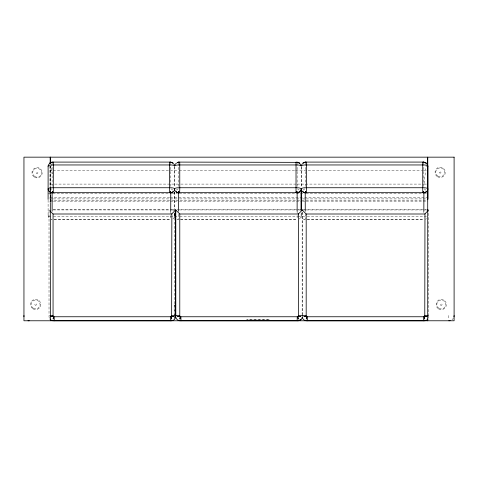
<?xml version="1.0" encoding="UTF-8"?>
<svg xmlns="http://www.w3.org/2000/svg" width="478" height="478" viewBox="0 0 478 478"><rect width="100%" height="100%" fill="white"/><g stroke="black" fill="none" stroke-linecap="round" stroke-linejoin="round"><path stroke-width="0.36" stroke-dasharray="2.39 1.79" d="M50.333 202.248L50.333 193.375M50.333 192.837L50.333 188.941M50.333 188.38L50.333 166.027M174.368 317.995L174.368 315.809M174.368 315.08L174.368 304.85M50.286 193.817L50.196 201.142L52.658 201.142M50.321 190.901L50.333 189.449M50.411 201.668L50.447 198.914M49.019 315.516L49.037 316.95A4.666 4.666 0 0 0 49.491 318.312M48.099 215.225L48.29 217.239L49.413 218.709M174.5 215.225L174.972 217.807M301.218 215.225C300.716 217.568 302.897 219.784 305.263 219.324M174.5 193.644L174.697 192.724M424.052 183.48L426.173 165.932M428.342 210.428L428.862 209.956M49.963 190.077L51.941 188.762M176.37 190.077L178.342 188.762M303.088 190.077L305.06 188.762M172.899 219.02L174.572 217.239L174.769 212.728M299.306 219.02L300.979 217.239L301.17 212.728M426.573 218.709L425.414 219.229M176.98 219.229L178.545 219.277L178.545 214.162M304.367 219.324L305.263 219.277L305.263 214.162M428.342 315.534L428.814 315.516L428.814 209.956M51.941 219.312L51.242 219.324L52.138 219.324M269.257 319.633L246.72 319.453L269.305 319.633M50.202 166.093L50.202 170.562L52.443 170.562M53.189 170.562L178.527 170.562M179.274 170.562L294.914 170.562M295.655 170.562L421.739 170.562M422.486 170.562L426.962 170.562M50.214 184.096L53.942 184.096M54.689 184.096L180.027 184.096M180.774 184.096L296.408 184.096M297.155 184.096L423.233 184.096M423.98 184.096L427.708 184.096M48.099 193.644L51.463 193.644M52.885 193.644L171.052 193.644M171.793 193.644L177.195 193.644M179.286 193.644L303.918 193.644M306.01 193.644L424.177 193.644M424.918 193.644L426.406 193.644M50.22 197.725L169.582 197.725M170.329 197.725L303.871 197.725M304.617 197.725L426.962 197.725M52.682 198.914L50.22 198.914L50.22 191.983M53.428 198.914L178.688 198.914M179.429 198.914L301.708 198.914M302.454 198.914L305.436 198.914M306.183 198.914L427.708 198.914M50.202 200.575L171.064 200.575M171.811 200.575L305.352 200.575M306.099 200.575L427.708 200.575M53.399 201.142L178.67 201.142M179.411 201.142L301.696 201.142M302.443 201.142L305.424 201.142M306.171 201.142L427.708 201.142M53.064 209.639L169.457 209.639M170.204 209.639L172.439 209.639M176.914 209.639L299.276 209.639M303.751 209.639L426.107 209.639M53.321 209.938L172.994 209.956M179.358 209.938L299.431 209.938M302.144 209.956L427.463 209.956M50.793 216.42L48.099 216.42L48.099 200.174M53.375 216.42L178.545 216.42M179.782 216.42L297.447 216.42M298.194 216.42L305.263 216.42M307.24 216.42L423.424 216.42M424.165 216.42L426.4 216.42M54.116 219.277L170.927 219.312M180.523 219.277L297.328 219.312M307.24 219.277L423.849 219.277M54.116 219.324L170.879 219.324M177.643 219.324L178.545 219.324M180.523 219.324L297.286 219.324M307.24 219.324L423.263 219.324M424.052 188.762L426.573 190.668M297.328 188.762L299.306 190.077M170.927 188.762L172.899 190.077M49.019 209.956L49.491 210.428M174.297 192.007L174.769 193.644M51.044 163.811L52.138 174.147M428.814 315.516L428.796 316.95A4.666 4.666 0 0 1 428.342 318.312M49.897 166.027L49.993 188.201M49.993 188.941L50.005 191.899M50.011 192.64L50.053 202.248M174.351 213.672L174.368 316.609M50.202 170.562L50.214 186.964M50.214 187.681L50.22 191.266M448.824 315.498L448.824 319.459M423.849 163.112L423.849 187.227M423.849 211.24L423.849 212.704M305.263 163.112L305.263 187.227M302.407 212.19L302.407 314.775M302.144 212.19L302.144 314.775M301.218 166.87L301.218 186.994M301.218 212.728L301.218 216.42M301.176 166.87L301.17 186.994M297.131 163.112L297.131 187.227M297.131 211.24L297.131 219.277M178.545 163.112L178.545 187.227M174.811 166.87L174.769 186.994M174.769 192.054L174.769 209.071M174.5 166.32L174.5 186.994M174.5 192.054L174.5 209.274M174.5 212.728L174.5 216.42M174.368 304.982L174.368 305.591M174.368 317.32L174.368 319.459M170.724 163.112L170.724 187.227M170.724 211.24L170.724 219.277M52.138 163.112L52.138 187.227M50.333 165.956L50.333 202.027M49.019 210.702L49.019 314.775M453.365 318.157A5.33 5.33 0 0 1 452.009 319.68M439.019 308.37A4.445 4.445 0 0 0 445.687 304.522A4.445 4.445 0 0 0 439.019 300.668A4.445 4.445 0 0 0 439.019 308.37M440.686 305.078A0.783 0.783 0 0 0 442.001 304.725A0.783 0.783 0 0 0 441.039 303.763A0.783 0.783 0 0 0 440.686 305.078M438.661 308.997A5.168 5.168 0 0 0 446.41 304.522A5.168 5.168 0 0 0 438.661 300.047A5.168 5.168 0 0 0 438.661 308.997M437.944 176.197A4.445 4.445 0 0 0 444.612 172.343A4.445 4.445 0 0 0 437.944 168.495A4.445 4.445 0 0 0 437.944 176.197M439.611 172.899A0.783 0.783 0 0 0 440.925 172.546A0.783 0.783 0 0 0 439.963 171.584A0.783 0.783 0 0 0 439.611 172.899M437.585 176.818A5.168 5.168 0 0 0 445.335 172.343A5.168 5.168 0 0 0 437.585 167.874A5.168 5.168 0 0 0 437.585 176.818M34.87 176.597A4.445 4.445 0 0 0 41.538 172.743A4.445 4.445 0 0 0 34.87 168.895A4.445 4.445 0 0 0 34.87 176.597M36.537 173.299A0.783 0.783 0 0 0 37.852 172.946A0.783 0.783 0 0 0 36.89 171.984A0.783 0.783 0 0 0 36.537 173.299M34.512 177.219A5.168 5.168 0 0 0 42.261 172.743A5.168 5.168 0 0 0 34.512 168.274A5.168 5.168 0 0 0 34.512 177.219M33.43 308.292A4.445 4.445 0 0 0 40.098 304.438A4.445 4.445 0 0 0 33.43 300.59A4.445 4.445 0 0 0 33.43 308.292M35.097 304.994A0.783 0.783 0 0 0 36.412 304.641A0.783 0.783 0 0 0 35.45 303.679A0.783 0.783 0 0 0 35.097 304.994M33.072 308.913A5.168 5.168 0 0 0 40.821 304.438A5.168 5.168 0 0 0 33.072 299.963A5.168 5.168 0 0 0 33.072 308.913"/><path stroke-width="0.72" d="M427.708 319.286L427.708 320.774L427.708 157.16L427.738 198.914M49.867 318.928A4.666 4.666 0 0 0 52.861 320.774L170.413 320.792L170.538 316.753C171.781 316.167 171.19 318.683 171.327 316.944A0.813 0.813 0 0 0 171.841 316.43C173.562 316.209 171.13 316.896 171.644 315.647L171.847 213.797M175.737 209.956L175.755 316.95A4.666 4.666 0 0 0 179.579 320.774L297.131 320.792L297.262 316.753C298.487 316.245 297.914 318.653 298.045 316.944A0.813 0.813 0 0 0 298.559 316.43C300.28 316.209 297.848 316.896 298.362 315.647L298.565 213.797M302.144 316.753L302.162 316.95A4.666 4.666 0 0 0 305.986 320.774L423.538 320.792L423.663 316.753C424.924 316.251 424.261 318.665 424.452 316.944A0.813 0.813 0 0 0 424.966 316.43L425.689 316.43M23.948 315.498L23.948 316.735M49.867 210.81L53.058 214.001L53.058 315.647C53.644 316.89 51.128 316.293 52.867 316.43A0.813 0.813 0 0 0 53.381 316.944C53.566 318.671 52.903 316.251 54.163 316.753L170.538 316.753M175.928 210.147L179.782 214.001L179.782 315.647C180.284 316.872 177.876 316.299 179.585 316.43A0.813 0.813 0 0 0 180.098 316.944C180.32 318.665 179.632 316.239 180.881 316.753L297.262 316.753M302.144 209.956L306.183 214.001L306.183 315.647C306.691 316.872 304.283 316.299 305.992 316.43A0.813 0.813 0 0 0 306.506 316.944C306.691 318.671 306.028 316.251 307.288 316.753L423.663 316.753M48.099 199.434L48.117 166.129A4.666 4.505 -7.1 0 1 51.242 162.574M52.61 192.676L51.917 192.783L53.243 192.682L53.273 192.264L53.375 164.767L53.273 162.048L51.923 162.203L52.425 162.048M178.545 211.24L178.318 192.783L179.65 192.682L179.776 188.655L179.752 163.07L179.68 162.048L179.017 162.09M304.349 192.58L306.368 192.682L306.44 191.302L306.47 163.07L306.398 162.048L305.466 162.078M170.252 192.676C170.61 191.989 170.078 192.754 170.921 192.748M179.65 192.682L296.025 192.682C297.286 192.825 296.378 192.084 297.035 192.646M306.368 192.682L422.743 192.682C423.992 192.144 423.161 192.975 424.763 192.58M53.243 162.096L170.628 162.09M179.65 162.096L298.039 162.353M306.368 162.096L423.645 162.078M169.618 162.096L169.535 190.704L169.618 192.682L170.377 192.61M422.743 162.096L422.743 192.682M170.724 211.24L170.76 192.831L170.341 192.682M297.131 211.24L297.131 192.969L298.045 192.58M427.894 199.434L427.876 165.95A4.666 1.207 0 0 0 424.052 164.958L305.06 164.958A4.666 1.207 0 0 0 301.242 165.95L301.218 166.003M423.849 211.24L423.884 192.831L423.377 192.676M305.484 162.144L305.346 162.15M52.102 192.831L52.138 211.24M174.5 188.78L174.518 188.726A4.666 1.207 0 0 1 178.342 187.734L297.328 187.734A4.666 1.207 0 0 1 301.152 188.726L301.218 188.912M301.176 188.912L301.242 188.726A4.666 1.207 0 0 1 305.06 187.734L424.052 187.734A4.666 1.207 0 0 1 427.876 188.726L427.876 189.294A4.666 4.505 7.1 0 1 424.052 192.957L423.849 192.969M305.036 192.783L304.355 192.574M305.263 211.24L305.227 192.831L305.562 192.694M178.76 162.144L178.33 162.203L178.688 162.132M423.502 162.06L423.753 162.09M50.405 320.708L50.333 202.588M172.994 209.956L175.689 209.956L171.644 214.001L53.058 214.001M427.959 210.81L424.769 214.001L306.183 214.001M170.748 192.807L171.638 192.58M170.951 192.783L171.632 192.574M298.039 192.574L296.659 192.676M424.757 192.574L423.872 192.807M305.263 162.114L305.735 162.09M51.23 162.353L51.923 162.203M178.641 192.646L179.017 192.676M296.689 162.054L298.045 162.365M170.724 192.969L170.927 192.957A4.666 4.505 7.1 0 0 174.751 189.294M297.131 192.969L297.328 192.957A4.666 4.505 7.1 0 0 301.152 189.294M52.484 192.616L52.461 192.264L52.502 192.682M178.987 192.61L178.826 192.264L178.909 192.682M305.579 192.616L305.544 192.264L305.735 192.676M29.224 320.774L27.987 320.774M171.644 315.647L175.689 315.516L175.689 209.956M298.362 315.647L302.216 315.522M425.677 316.466L424.787 316.388L424.769 315.647L427.959 315.546M53.243 192.682L169.618 192.682M299.712 209.956L302.407 209.956L298.362 214.001L179.782 214.001M426.788 209.956L428.139 209.956M424.972 213.797L424.769 315.647M302.335 315.522L306.183 315.647M175.737 315.516L179.782 315.647M49.867 315.546L53.058 315.647M423.538 320.792L424.972 320.774A4.666 4.666 0 0 0 427.959 318.928M297.131 320.792L298.565 320.774A4.666 4.666 0 0 0 302.389 316.95M170.413 320.792L171.847 320.774A4.666 4.666 0 0 0 175.671 316.95L175.689 315.516M424.757 162.353L423.705 162.132M305.263 192.969L305.06 192.957A4.666 4.505 -7.1 0 1 301.236 189.294M178.545 192.969L178.342 192.957A4.666 4.505 -7.1 0 1 174.518 189.294M52.138 192.969L51.941 192.957A4.666 4.505 -7.1 0 1 48.117 189.294L48.117 188.726A4.666 1.207 0 0 1 51.941 187.734L170.927 187.734A4.666 1.207 0 0 1 174.751 188.726M171.632 162.353L170.58 162.132M423.633 162.144L424.076 162.227M170.509 162.144L170.921 162.197M299.927 319.507L301.038 319.764M177.637 192.574L178.33 192.754L177.631 192.58M51.23 192.574L51.923 192.754L51.224 192.58M301.17 166.003L301.152 165.95A4.666 1.207 0 0 0 297.328 164.958L178.342 164.958A4.666 1.207 0 0 0 174.518 165.95M48.099 166.32L48.117 165.95A4.666 1.207 0 0 1 51.941 164.958L170.927 164.958A4.666 1.207 0 0 1 174.572 165.77M296.025 162.096L296.025 192.682M427.894 166.32L427.876 166.129A4.666 4.505 7.1 0 0 424.751 162.574M307.288 316.753L307.42 320.792M180.881 316.753L181.013 320.792M54.163 316.753L54.295 320.792M50.196 157.16L50.196 163.118M301.218 189.838L301.218 209.776M301.17 189.838L301.17 209.776M50.333 157.16L50.333 163.118M454.1 315.546A5.33 5.33 0 0 1 453.903 316.896M450.174 320.589A5.33 5.33 0 0 1 448.824 320.774M171.674 316.275A0.609 0.609 0 0 1 171.172 316.777M53.536 316.777A0.609 0.609 0 0 1 53.034 316.275M298.392 316.275A0.609 0.609 0 0 1 297.89 316.777M180.254 316.777A0.609 0.609 0 0 1 179.752 316.275M424.799 316.275A0.609 0.609 0 0 1 424.297 316.777M306.661 316.777A0.609 0.609 0 0 1 306.159 316.275M171.626 162.574A4.666 4.505 7.1 0 1 172.899 163.219M173.448 163.679A4.666 4.505 7.1 0 1 174.578 165.448M301.415 165.448A4.666 4.505 -7.1 0 1 302.538 163.679M303.088 163.219A4.666 4.505 -7.1 0 1 305.06 162.401M297.328 162.401A4.666 4.505 7.1 0 1 300.979 165.448M174.691 165.448A4.666 4.505 -7.1 0 1 176.37 163.219M176.98 162.849A4.666 4.505 -7.1 0 1 178.342 162.401M53.297 318.193L53.172 318.928L53.297 318.193M173.831 316.585L173.084 316.514L173.831 316.585M180.015 318.193L179.949 318.934L180.015 318.193M300.548 316.585L299.808 316.514L300.548 316.585M306.422 318.193L306.296 318.928L306.422 318.193M426.956 316.585L426.209 316.514L426.956 316.585M170.556 191.296L170.491 191.911L170.616 191.302M296.963 191.296L296.892 191.911L296.963 191.296M423.681 191.296L423.616 191.911L423.741 191.302M49.963 162.944L50.698 162.556L49.963 162.944M49.963 191.893L50.698 192.341L49.963 191.893M176.364 191.893L177.105 192.341L176.364 191.893M303.082 162.944L303.823 162.556L303.082 162.944M305.048 162.203L304.349 162.365L305.048 162.203M303.082 191.893L303.823 192.341L303.082 191.893M172.905 191.893L172.164 192.341L172.911 191.905M299.306 191.893L298.571 192.341L299.306 191.893M426.029 191.893L425.289 192.341L426.035 191.905M178.33 162.203L177.637 162.353L178.318 162.227M51.618 316.514L50.883 316.639L51.618 316.514M178.342 316.514L177.601 316.639L178.342 316.514M304.743 316.514L304.008 316.639L304.743 316.514M171.536 318.928L171.411 318.193L171.536 318.928M298.254 318.928L298.129 318.193L298.194 318.934M424.661 318.928L424.536 318.193L424.661 318.928M52.305 191.296L52.377 191.911L52.305 191.296M178.712 191.296L178.778 191.911L178.712 191.296M305.43 191.296L305.496 191.911L305.43 191.296M454.1 157.16L23.948 157.16L23.948 320.774L454.1 320.774L454.1 157.16M425.42 162.61L426.035 162.962L425.42 162.61M298.702 162.61L299.312 162.962L298.702 162.61M172.295 162.61L172.911 162.962L172.295 162.61"/></g></svg>
